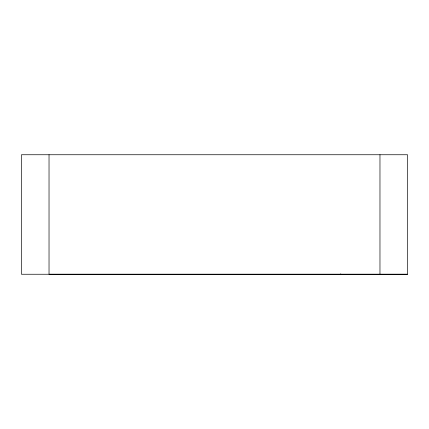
<?xml version="1.0" encoding="UTF-8"?>
<svg xmlns="http://www.w3.org/2000/svg" width="429" height="429" viewBox="0 0 429 429"><rect width="100%" height="100%" fill="white"/><g stroke="black" fill="none" stroke-linecap="round" stroke-linejoin="round"><path stroke-width="0.64" d="M407.55 274.249L21.45 274.254L21.45 154.746L407.55 154.746L407.55 274.249L49.029 274.249L49.029 154.746M379.971 154.746L379.971 274.249M340.765 273.815L340.765 274.254"/></g></svg>
